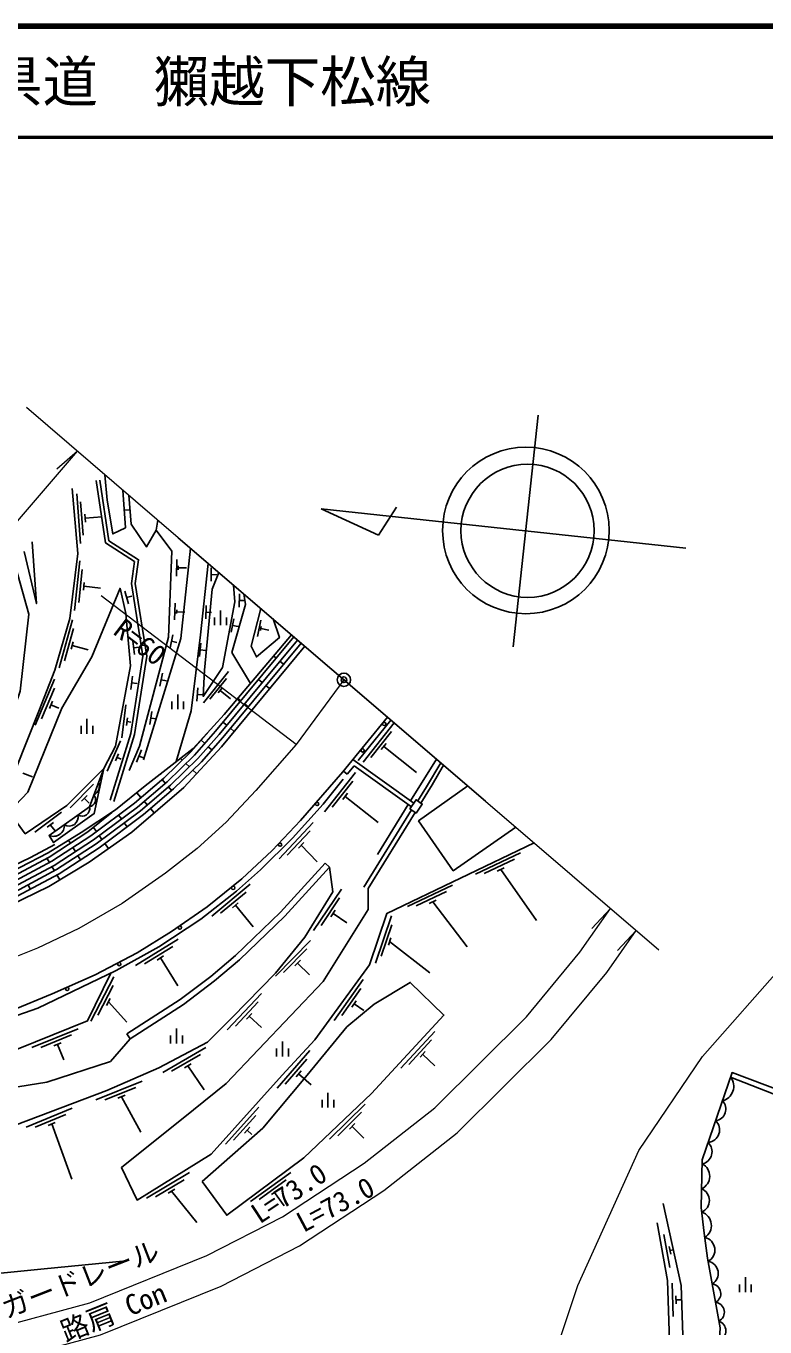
# Model space of a CAD drawing. Units: millimetres at full size, sheet at 1:1000; details may follow other scales. Extents: x 40000 to 680000, y 20000 to 380000.
# Drawn here: x 230244 to 296798, y 262811 to 380000 of the extents above; entities that cross this region are included whole.
import ezdxf
from ezdxf.enums import TextEntityAlignment as Align

# ---------------------------------------------------------------- set-up
doc = ezdxf.new("R2010")
doc.units = ezdxf.units.MM
doc.header["$LTSCALE"] = 1000
doc.header["$PDMODE"] = 32
doc.header["$PDSIZE"] = 500
doc.linetypes.add('CHAIN', pattern=[18.5, 12, -1.5, 3.5, -1.5])
for name, color, linetype, lineweight in [('M-BGD', 7, 'Continuous', 25), ('M-BMK', 2, 'CHAIN', 13), ('M-BMK-OTRS', 5, 'Continuous', 25), ('M-BMK-SRVR', 3, 'Continuous', 25), ('M-STR-HTXT', 7, 'Continuous', 13), ('M-TTL', 2, 'Continuous', 140), ('M-TTL-LINE', 7, 'Continuous', 50)]:
    doc.layers.add(name, color=color, linetype=linetype, lineweight=lineweight)
doc.layers.add('M-OTRS', color=6, linetype='Continuous')
doc.layers.add('M-TTL-TXT', color=7, linetype='Continuous')
doc.styles.add('ＭＳ ゴシック', font='')
doc.styles.get('ＭＳ ゴシック').set_extended_font_data('MS Gothic')

msp = doc.modelspace()

# ---------------------------------------------------------------- linework, layer by layer
at = {"layer": 'M-BGD'}
for p, q in [((234810, 337865), (235140, 333377)), ((235164, 337139), (235384, 334147)), ((239598, 336428), (239087, 336392)), ((235547, 336014), (235599, 335316)), ((235573, 335665), (237069, 335775)), ((235097, 331835), (234613, 327361)), ((243818, 331951), (243791, 330451)), ((235315, 331057), (234992, 328075)), ((243958, 331373), (243951, 331023)), ((243954, 331198), (244704, 331185)), ((246926, 331182), (246912, 329982)), ((246919, 330582), (247419, 330576)), ((235489, 329881), (235414, 329186)), ((235451, 329533), (236943, 329372)), ((239131, 329093), (239463, 327940)), ((239297, 328517), (239777, 328655)), ((249470, 328852), (249446, 327652)), ((249458, 328252), (249957, 328242)), ((243689, 328000), (243627, 326502)), ((243815, 327420), (243801, 327070)), ((243808, 327245), (244557, 327214)), ((246479, 327793), (246443, 326594)), ((246461, 327194), (246961, 327179)), ((247752, 326030), (247752, 327358)), ((234415, 326524), (233224, 322184)), ((247219, 326030), (247219, 326727)), ((248286, 326030), (248286, 326727)), ((248970, 326588), (248730, 325412)), ((248850, 326000), (249340, 325900)), ((251393, 326490), (251089, 325021)), ((251423, 325897), (251352, 325554)), ((234506, 325721), (233712, 322828)), ((243453, 325168), (243223, 323990)), ((251388, 325725), (252122, 325573)), ((234491, 324533), (234306, 323858)), ((234398, 324195), (235845, 323798)), ((239872, 324587), (240019, 323396)), ((239945, 323991), (240441, 324053)), ((243338, 324579), (243828, 324483)), ((245998, 324406), (245860, 323214)), ((245929, 323810), (246426, 323753)), ((252536, 323257), (252776, 323059)), ((253112, 322781), (253447, 322503)), ((232814, 321162), (231066, 317016)), ((239828, 321424), (239676, 320234)), ((242532, 321698), (242287, 320524)), ((242410, 321111), (242899, 321009)), ((248471, 321859), (246233, 319039)), ((248286, 321240), (246794, 319360)), ((251177, 321137), (251513, 320859)), ((232799, 320355), (231634, 317590)), ((239752, 320829), (240248, 320766)), ((245708, 320390), (245627, 319192)), ((247902, 320370), (247554, 319931)), ((247728, 320150), (248668, 319404)), ((251849, 320581), (252172, 320313)), ((232629, 319178), (232357, 318533)), ((232493, 318856), (233184, 318565)), ((239230, 318866), (238865, 315889)), ((243375, 318452), (243375, 319149)), ((243908, 318452), (243908, 319780)), ((244441, 318452), (244441, 319149)), ((245667, 319791), (246166, 319757)), ((249319, 319430), (249578, 319215)), ((249914, 318937), (250250, 318659)), ((239388, 317688), (239303, 316994)), ((241581, 318256), (241400, 317070)), ((241491, 317663), (241985, 317588)), ((235201, 316253), (235201, 316950)), ((235735, 316253), (235735, 317582)), ((236268, 316253), (236268, 316950)), ((239345, 317341), (239695, 317298)), ((247980, 317294), (248316, 317016)), ((248652, 316737), (248983, 316463)), ((260169, 313838), (263107, 317483)), ((263387, 317230), (260594, 313702)), ((263157, 316455), (261294, 314103)), ((238763, 315617), (237565, 312867)), ((246002, 315690), (246339, 315378)), ((262678, 315368), (262243, 314819)), ((238579, 314443), (238299, 313802)), ((238439, 314123), (238810, 313961)), ((240656, 314799), (240207, 313687)), ((240431, 314243), (240895, 314056)), ((246659, 315082), (246979, 314785)), ((262461, 315093), (265423, 312748)), ((242706, 312905), (242367, 312575)), ((244147, 314027), (244321, 313866)), ((244641, 313569), (244962, 313273)), ((245282, 312976), (245609, 312673)), ((259174, 312603), (259792, 313370)), ((265176, 310009), (259691, 313934)), ((264949, 309679), (259792, 313370)), ((264887, 310216), (267210, 313963)), ((229968, 312696), (230812, 312363)), ((242498, 312114), (242782, 311784)), ((259922, 312744), (257122, 309222)), ((259690, 311971), (257823, 309622)), ((259174, 312603), (258832, 312883)), ((236329, 311708), (234233, 309563)), ((235740, 310676), (235251, 310176)), ((240215, 310939), (240597, 310494)), ((243067, 311453), (243351, 311123)), ((259209, 310884), (258774, 310336)), ((258992, 310610), (261955, 308254)), ((235496, 310426), (235940, 309992)), ((240881, 310163), (241166, 309833)), ((241450, 309502), (241777, 309122)), ((260672, 302419), (264974, 309382)), ((261886, 305375), (264676, 309875)), ((233447, 309196), (231049, 307393)), ((232708, 308265), (232149, 307845)), ((238583, 308927), (238835, 308571)), ((239087, 308215), (239339, 307859)), ((256117, 308252), (253032, 304976)), ((232428, 308055), (232884, 307485)), ((236312, 307810), (236580, 307432)), ((236832, 307076), (237084, 306720)), ((255821, 307500), (253764, 305316)), ((234078, 306644), (234237, 306380)), ((234462, 306006), (234686, 305632)), ((237336, 306364), (237663, 305903)), ((255251, 306457), (254771, 305948)), ((255011, 306202), (256457, 304721)), ((232130, 305034), (232355, 304660)), ((234911, 305258), (235136, 304884)), ((274778, 305529), (270713, 303600)), ((274229, 304937), (271519, 303651)), ((232580, 304285), (232805, 303911)), ((233030, 303537), (233297, 303093)), ((257575, 304236), (257188, 304587)), ((273319, 304173), (272687, 303873)), ((273003, 304023), (276214, 299439)), ((230432, 302631), (230623, 302238)), ((250445, 302699), (246981, 299827)), ((268654, 302618), (264588, 300690)), ((250059, 301990), (247750, 300074)), ((258647, 302258), (256150, 298515)), ((258480, 301468), (256816, 298972)), ((268105, 302026), (265395, 300740)), ((267195, 301262), (266562, 300962)), ((249365, 301025), (248827, 300578)), ((249096, 300801), (250714, 298850)), ((258092, 300345), (257703, 299762)), ((257898, 300054), (259146, 299221)), ((266878, 301112), (269968, 297059)), ((263149, 299848), (261705, 295586)), ((263193, 299041), (262229, 296200)), ((243936, 297749), (240114, 295372)), ((263108, 297856), (262883, 297193)), ((243457, 297098), (240909, 295514)), ((255853, 297622), (252707, 294405)), ((255543, 296876), (253445, 294731)), ((262995, 297524), (266609, 294699)), ((242639, 296236), (242044, 295866)), ((242342, 296051), (243908, 293532)), ((254953, 295844), (254464, 295344)), ((254709, 295594), (255781, 294545)), ((238160, 294361), (236090, 290366)), ((238082, 293557), (236702, 290894)), ((260599, 294101), (257998, 290428)), ((260411, 293315), (258677, 290867)), ((237819, 292398), (237497, 291777)), ((237658, 292088), (239335, 290267)), ((251449, 292857), (248370, 289576)), ((251155, 292105), (249102, 289918)), ((259991, 292203), (259586, 291632)), ((259788, 291918), (260654, 291305)), ((250586, 291061), (250107, 290551)), ((250347, 290806), (251441, 289780)), ((234931, 289673), (230761, 287982)), ((243799, 288359), (243799, 289687)), ((234348, 289113), (231568, 287986)), ((233396, 288403), (232747, 288140)), ((239613, 288774), (239330, 289213)), ((243266, 288359), (243266, 289056)), ((244333, 288359), (244333, 289056)), ((253337, 287188), (253337, 288517)), ((267051, 289421), (264002, 286111)), ((266764, 288666), (264731, 286460)), ((233071, 288271), (233635, 286881)), ((246451, 287981), (242558, 285724)), ((245953, 287345), (243357, 285841)), ((252804, 287188), (252804, 287885)), ((255812, 287709), (252864, 284309)), ((253870, 287188), (253870, 287885)), ((266205, 287617), (265731, 287102)), ((265968, 287359), (267071, 286343)), ((245108, 286509), (244503, 286158)), ((244806, 286334), (246282, 284180)), ((255547, 286946), (253582, 284679)), ((240715, 284946), (236536, 283275)), ((255020, 285880), (254562, 285352)), ((254791, 285616), (255924, 284633)), ((299503, 283029), (293699, 285319)), ((240130, 284389), (237344, 283275)), ((239173, 283684), (238523, 283424)), ((257437, 282589), (257437, 283917)), ((234402, 282520), (230246, 280796)), ((238848, 283554), (240571, 280346)), ((251209, 282621), (248207, 279268)), ((256903, 282589), (256903, 283285)), ((260796, 282889), (257589, 279732)), ((257970, 282589), (257970, 283285)), ((233825, 281956), (231054, 280806)), ((250932, 281862), (248931, 279626)), ((260472, 282149), (258334, 280044)), ((232877, 281238), (232231, 280970)), ((232554, 281104), (234371, 276122)), ((250389, 280805), (249922, 280283)), ((250155, 280544), (250591, 280153)), ((259863, 281128), (259364, 280637)), ((259613, 280883), (260666, 279814)), ((244963, 276715), (241098, 274412)), ((254101, 276739), (250450, 274108)), ((244473, 276074), (241896, 274538)), ((253668, 276057), (251234, 274303)), ((243638, 275227), (243037, 274869)), ((243338, 275048), (245613, 272212)), ((252910, 275141), (252343, 274732)), ((252627, 274937), (253503, 273720)), ((287683, 271135), (288218, 268183)), ((288184, 270057), (288308, 269368)), ((288246, 269712), (288539, 269765)), ((295036, 265955), (295036, 267284)), ((288433, 266745), (288528, 263746)), ((294503, 265955), (294503, 266652)), ((295569, 265955), (295569, 266652)), ((288769, 265605), (288792, 264905)), ((288780, 265255), (289281, 265271))]:
    msp.add_line(p, q, dxfattribs=at)
for points in [[(237837, 310254), (239674, 316269), (240776, 323249), (239739, 329776), (240015, 331750), (237407, 333438), (236574, 339053)], [(238156, 310156), (240000, 316194), (241114, 323249), (240077, 329779), (240376, 331915), (237716, 333637), (236905, 339103)], [(237351, 339578), (237566, 337284), (238049, 334254), (239199, 334798), (238960, 338197)], [(228309, 310507), (231384, 318290), (232835, 321963), (234193, 326615), (234906, 332483), (234403, 338351)], [(239490, 337743), (239706, 335113), (241107, 333074), (241972, 334586), (242120, 335487)], [(241972, 334586), (243378, 332689), (243086, 324955), (240468, 315135), (239538, 312948)], [(230062, 332651), (231186, 327971), (230811, 333546)], [(240814, 313896), (244182, 324832), (245053, 332970)], [(226485, 310687), (228372, 316110), (229728, 320090), (230499, 327008), (229146, 331861)], [(243781, 313742), (244584, 316470), (245124, 318321), (245950, 325145), (246652, 331599)], [(247606, 330780), (247022, 329262), (246323, 321972), (246205, 319611), (247932, 322217), (249062, 328132), (248945, 329631)], [(249846, 328859), (250006, 327885), (248772, 323561), (250454, 320780)], [(252488, 326593), (253070, 324909), (251000, 323169), (250522, 324124), (251381, 327542)], [(254145, 325171), (248103, 317983), (245301, 314925), (240966, 311550), (238308, 309388), (235205, 307342), (232243, 305509), (229675, 304188), (227788, 303250), (225570, 302343), (222501, 301395), (219495, 300563), (216245, 299860), (213015, 299199), (209976, 298858), (205830, 298591), (200917, 298488), (197186, 298706), (193445, 299165), (193324, 298741)], [(254702, 324693), (247630, 316191), (245723, 314012), (243247, 311607), (240545, 309303), (236570, 306336), (233001, 304017), (229258, 301997), (225139, 300157), (222382, 299178), (220511, 298604), (218308, 298244), (214932, 297774), (212957, 297522), (209942, 297291), (206748, 297249), (203157, 297386), (199867, 297703), (195333, 298934)], [(254371, 324977), (247299, 316474), (245407, 314313), (242954, 311930), (240273, 309644), (236320, 306694), (232778, 304392), (229065, 302389), (224977, 300562), (222245, 299592), (220411, 299029), (218243, 298675), (214875, 298206), (212912, 297956), (209922, 297727), (206753, 297686), (203186, 297821), (199945, 298133), (198012, 298658)], [(255343, 324143), (247835, 315077), (244445, 311416), (239770, 307396), (235934, 304679), (232290, 302489), (227524, 300172), (224138, 298864), (218674, 297588), (213599, 296765), (210716, 296579), (207802, 296458), (204141, 296555), (201070, 296766), (198021, 297403)], [(255033, 324409), (247962, 315908), (246040, 313712), (243541, 311285), (240817, 308963), (236819, 305978), (233223, 303642), (229451, 301606), (225302, 299752), (222519, 298764), (220610, 298178), (218374, 297813), (214990, 297342), (213001, 297088), (209961, 296856), (206743, 296813), (203128, 296951), (199788, 297272), (198106, 297729)], [(200690, 287824), (204847, 287519), (208529, 287422), (211242, 287549), (214962, 287906), (218299, 288397), (222059, 289233), (224547, 289918), (228962, 291306), (232611, 292824), (236459, 294525), (240261, 296523), (243346, 298447), (246557, 300671), (249675, 303184), (252425, 305731), (254955, 308432), (258774, 312813), (262804, 317743)], [(246696, 316448), (245090, 314613), (242660, 312253), (240000, 309985), (236071, 307051), (232555, 304768), (228873, 302780), (224815, 300967), (222108, 300006), (220312, 299455), (218178, 299106), (214817, 298639), (212868, 298390), (209903, 298163), (206759, 298122), (203216, 298256), (200651, 298503)], [(265526, 310196), (266327, 311468), (267603, 313626)], [(265797, 310010), (266814, 311653), (267852, 313413)], [(225090, 289357), (231295, 291542), (238376, 294909), (242219, 297043), (245996, 299555), (249214, 302062), (251351, 303999), (254241, 306846), (256999, 309904), (258803, 312143)], [(270027, 311547), (265603, 308403), (268729, 303908), (274349, 307839)], [(237968, 309164), (235821, 307409), (232333, 305143), (228680, 303171), (224653, 301373), (221971, 300420), (220212, 299880), (218113, 299537), (214760, 299071), (212824, 298824), (209883, 298599), (206764, 298558), (205852, 298592)], [(276006, 306417), (262730, 300067), (261192, 295420), (256260, 288672), (253327, 285480), (246904, 278381), (240245, 274236), (238830, 277165), (245329, 282386), (248266, 284745), (257019, 293936), (261050, 300403), (261071, 302304), (265304, 309155)], [(215534, 301037), (215723, 300590), (218406, 300895), (221345, 301533), (223707, 302150), (227373, 303539), (230645, 305111), (232828, 306267)], [(257575, 304236), (257888, 301997), (255340, 297932), (252719, 294682), (248805, 290699), (246578, 288473), (242213, 286156), (237512, 284107), (229350, 281031), (217776, 280505)], [(239330, 289213), (244120, 292300), (246883, 294387), (249110, 296283), (253172, 300169), (257188, 304587)], [(239613, 288774), (244419, 291872), (247210, 293980), (249460, 295895), (253547, 299804), (257575, 304236)], [(237874, 294670), (235781, 290377), (229525, 287852), (224250, 287500), (221174, 288325)], [(216793, 276954), (218236, 282168), (222784, 283208), (227056, 284044), (232119, 284852), (237844, 286733), (239613, 288774)], [(295586, 240583), (295766, 242356), (295826, 245185), (295212, 247028), (294163, 249125), (292500, 251584), (292156, 253968), (292171, 256247), (292246, 258657), (292681, 261223), (292755, 262719), (291632, 268999), (291327, 271272), (291057, 273583), (291148, 277880), (293838, 285724), (298378, 284013)], [(280839, 259716), (284783, 243940), (289654, 242684), (291848, 242834), (292267, 246984), (289609, 255781), (289236, 266555), (287638, 273919)], [(287084, 272201), (288025, 267003), (288398, 255187), (289046, 254077), (289621, 252328), (290212, 249978), (290309, 248163), (290025, 246467), (289464, 245293), (288538, 244187), (287218, 243312)], [(207944, 261902), (213052, 264147), (217626, 265798), (220966, 266673), (224907, 267350), (231570, 268026), (239265, 268782)]]:
    msp.add_lwpolyline(points, dxfattribs=at)
for points in [[(228717, 309213), (230399, 310976), (233474, 318542), (236175, 323163), (238717, 329362), (239242, 327075), (239651, 322360), (238303, 315116), (237246, 313119), (233916, 309790), (230168, 307239)], [(237246, 313119), (235963, 309668), (232326, 307089), (232725, 306442), (236393, 309062)], [(264819, 309489), (265378, 309104), (265935, 309915), (265375, 310299)], [(246123, 275916), (251576, 280728), (255572, 285501), (259129, 289838), (261589, 291899), (264844, 293855), (267879, 290901), (261368, 283828), (255274, 278053), (248321, 272879)]]:
    msp.add_lwpolyline(points, close=True, dxfattribs=at)
for centre in [(262501, 317135), (260555, 314754), (256454, 309923), (253123, 306257), (248900, 302368), (244102, 298787), (238639, 295501), (233961, 293257)]:
    msp.add_circle(centre, 150, dxfattribs=at)
for centre, radius, start, end in [((235934, 311562), 922, 297.70571, 21.47953), ((235836, 310328), 672, 280.83813, 38.34711), ((235292, 309505), 690, 237.03337, 13.65368), ((234136, 308737), 803, 237.07052, 13.61653), ((232719, 307991), 984, 246.46961, 4.21745), ((292627, 284487), 1357, 284.31657, 37.82244), ((292231, 282431), 1042, 276.73462, 45.40439), ((291568, 280566), 1143, 275.58534, 46.55367), ((290898, 278607), 1133, 282.32515, 46.4302), ((290587, 276392), 1239, 294.09848, 63.4915), ((290645, 274205), 1146, 293.75368, 67.04013), ((290698, 271951), 1272, 302.41691, 71.24086), ((291114, 269739), 1169, 299.0836, 76.84541), ((291488, 267632), 1103, 300.45138, 79.83668), ((291947, 265814), 872, 296.82518, 83.46288), ((292252, 264146), 894, 295.96571, 84.32235), ((292340, 262454), 939, 292.48951, 71.08252)]:
    msp.add_arc(centre, radius, start, end, dxfattribs=at)
at = {"layer": 'M-BMK'}
msp.add_lwpolyline([(258877, 321112), (254570, 315276), (250945, 311126), (248274, 308294), (245645, 305914), (242810, 303699), (238901, 300972), (235001, 298702), (231286, 296931), (227279, 295335)], dxfattribs=at)
at = {"layer": 'M-BMK-OTRS'}
msp.add_line((243958, 333910), (271623, 310178), dxfattribs=at)
at = {"layer": 'M-BMK-SRVR'}
for p, q in [((274131, 324078), (276384, 344957)), ((289674, 332962), (256835, 336505)), ((256835, 336505), (261982, 334133)), ((261982, 334133), (263608, 336655))]:
    msp.add_line(p, q, dxfattribs=at)
for centre, radius in [((275262, 334559), 7500), ((275418, 334534), 6000), ((258877, 321112), 600)]:
    msp.add_circle(centre, radius, dxfattribs=at)
at = {"layer": 'M-OTRS'}
msp.add_point((258877, 321112), dxfattribs=at)
at = {"layer": 'M-STR-HTXT'}
for p, q in [((243958, 333910), (230280, 345643)), ((234870, 341706), (233028, 340083)), ((254570, 315276), (237003, 328677)), ((271623, 310178), (287244, 296777)), ((282891, 300511), (281213, 298719)), ((285203, 298528), (283525, 296736))]:
    msp.add_line(p, q, dxfattribs=at)
for points in [[(274888, 244680), (276560, 256399), (279956, 266554), (285449, 278696), (291157, 287187), (298595, 295596), (307346, 303271), (315614, 308684), (322987, 312338), (331075, 315117), (346146, 319936), (409424, 340770), (416799, 342583), (424558, 344079), (433722, 345405), (444683, 346155), (457018, 346253), (466437, 345377), (480462, 343165)], [(167400, 331639), (203004, 323649), (207269, 323478), (211191, 323878), (215432, 325199), (219469, 326944), (223834, 329641), (226753, 332245), (234870, 341706)], [(195814, 261584), (202935, 260783), (209965, 260673), (218321, 261226), (226865, 262537), (235983, 264977), (246543, 269235), (253354, 272740), (260712, 277570), (267061, 282563), (275314, 290747), (280128, 296584), (282891, 300511)], [(195348, 259127), (203129, 258234), (210254, 257963), (218996, 258488), (227488, 259565), (236946, 262096), (247806, 266475), (254884, 270118), (262485, 275107), (269073, 280287), (277556, 288700), (282541, 294744), (285203, 298528)]]:
    msp.add_lwpolyline(points, dxfattribs=at)
at = {"layer": 'M-TTL'}
msp.add_line((680000, 380000), (40000, 380000), dxfattribs=at)
at = {"layer": 'M-TTL-LINE'}
msp.add_line((40000, 370000), (680000, 370000), dxfattribs=at)

# ---------------------------------------------------------------- texts
at = {"layer": 'M-STR-HTXT', "style": 'ＭＳ ゴシック'}
for s, rotation, p in [('R=60', 322.662, (237651, 324864)), ('L=73.0', 33.279, (251590, 271583)), ('L=73.0', 28.078, (255489, 270792)), ('ガードレール', 21.269, (228669, 263041)), ('路肩 Con', 21.959, (234024, 260918))]:
    msp.add_text(s, height=1833, rotation=rotation, dxfattribs=at).set_placement(p, align=Align.BOTTOM_LEFT)
at = {"layer": 'M-TTL-TXT', "style": 'ＭＳ ゴシック'}
msp.add_text('一般県道\u3000獺越下松線', height=3666, dxfattribs=at).set_placement((216734, 375000), align=Align.MIDDLE_LEFT)

doc.saveas('drawing.dxf')
